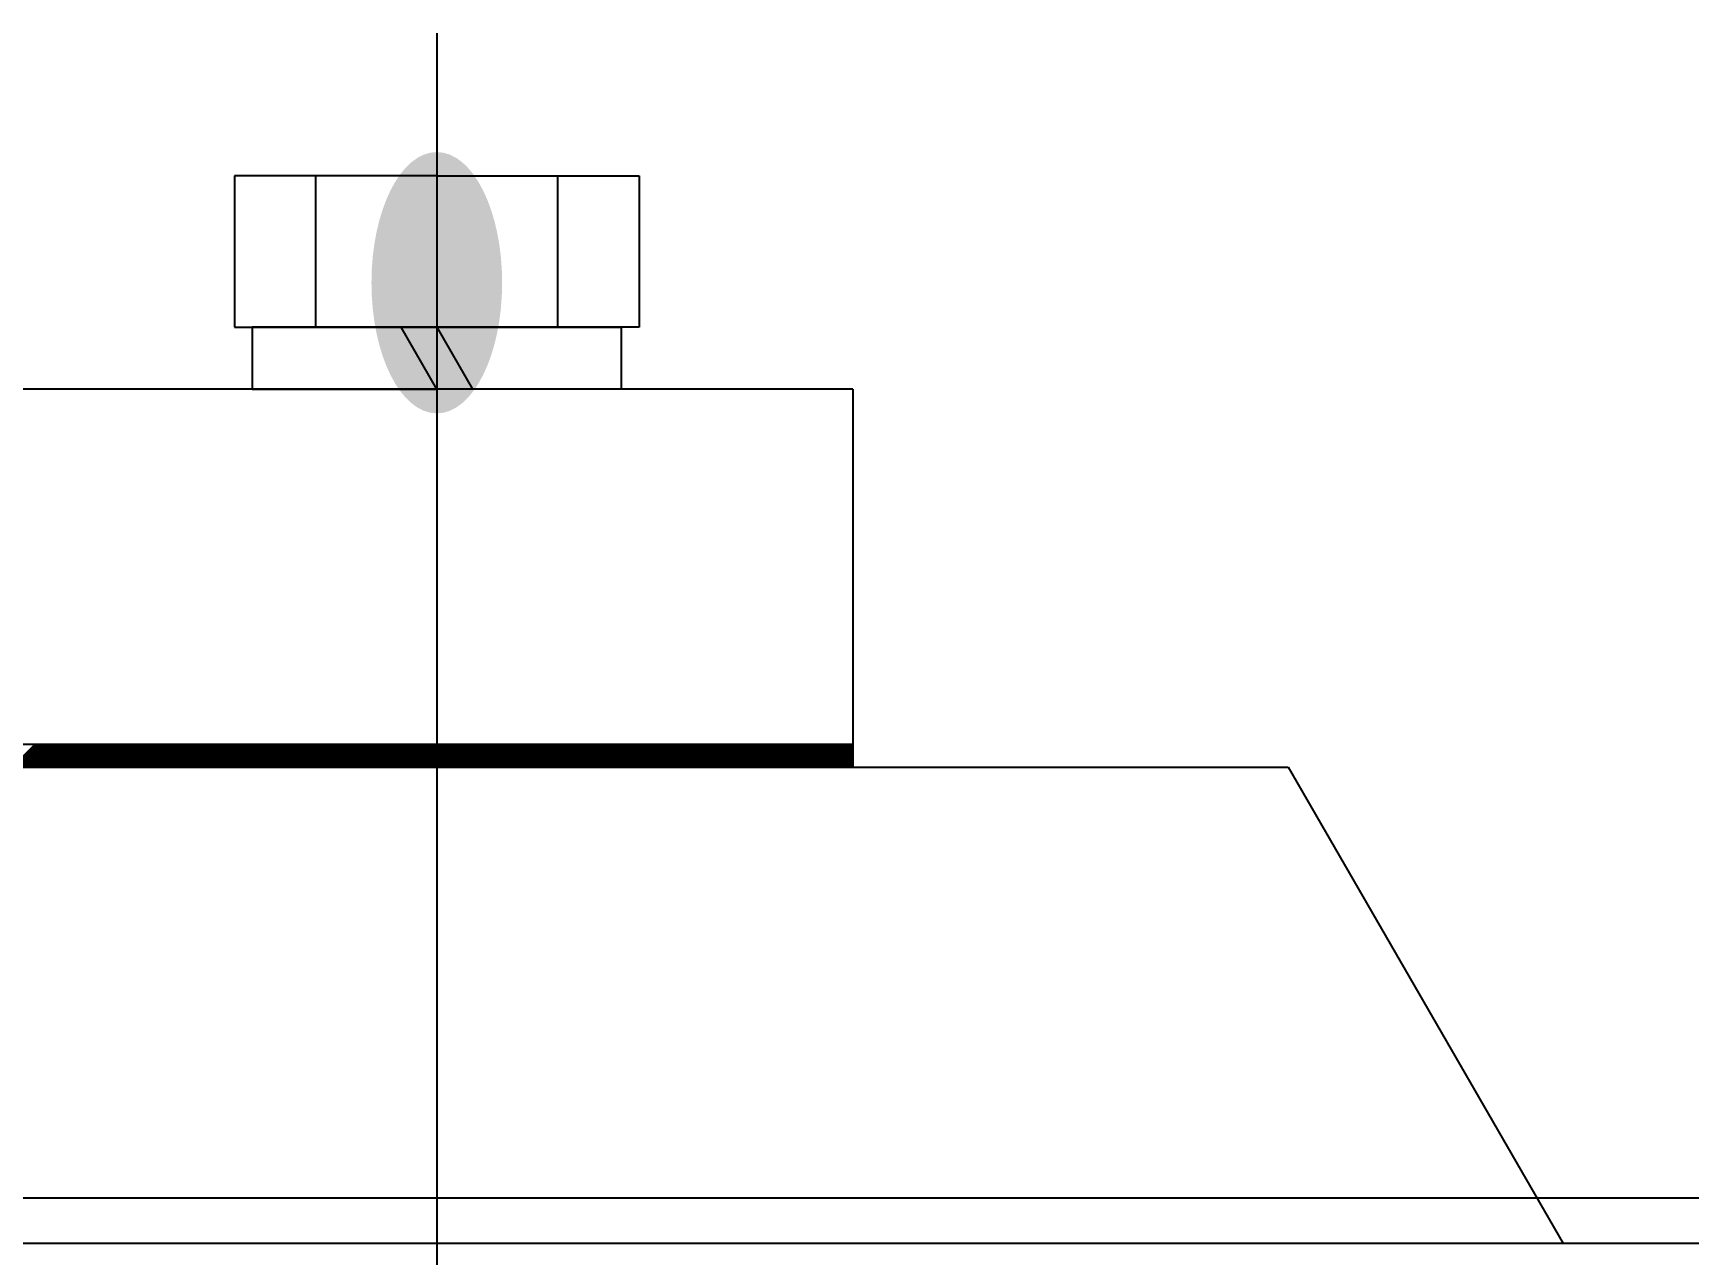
# Model space of a CAD drawing. Header units: millimetres. Extents: x 0 to 14700, y -398 to 10395.
# Drawn here: x 3640.4 to 3749.8, y 5497.6 to 5578.3 of the extents above; entities that cross this region are included whole.
import ezdxf
from ezdxf.enums import TextEntityAlignment as Align

# ---------------------------------------------------------------- set-up
doc = ezdxf.new("R2010")
doc.units = ezdxf.units.MM
doc.header["$LTSCALE"] = 350
doc.linetypes.add('G', pattern=[2, 1.25, -0.25, 0.25, -0.25])
doc.linetypes.add('K', pattern=[2.5, 1.25, -0.25, 0.25, -0.25, 0.25, -0.25])
for name, color, linetype in [('01', 7, 'Continuous'), ('05', 142, 'G'), ('07', 6, 'K')]:
    doc.layers.add(name, color=color, linetype=linetype)
doc.styles.get("Standard").update_dxf_attribs({"font": 'isocp', "width": 0.707, "bigfont": 'intecad.shx'})

# ---------------------------------------------------------------- blocks, each defined once
blk = doc.blocks.new('A$C36681D4F')
at = {"layer": '05', "ltscale": 0.8}
blk.add_line((1140.15, 771.79), (0, 771.79), dxfattribs=at)
blk = doc.blocks.new('rtrtrt')
at = {"layer": '07', "color": 6, "linetype": 'K', "ltscale": 0.8}
for p, q in [((8303.43, 22097.49), (8303.43, 22006.42)), ((8303.43, 22088.05), (8290.06, 22088.05)), ((8290.06, 22088.05), (8290.06, 22078.05)), ((8295.43, 22078.05), (8295.43, 22088.05)), ((8303.43, 22088.05), (8316.81, 22088.05)), ((8311.43, 22078.05), (8311.43, 22088.05)), ((8316.81, 22088.05), (8316.81, 22078.05)), ((8303.43, 22085.23), (8303.43, 22031.32)), ((8303.43, 22080.15), (8303.43, 22071.85)), ((8303.43, 22079.3), (8303.43, 22025.83)), ((8290.06, 22078.05), (8303.43, 22078.05)), ((8303.43, 22078.05), (8291.23, 22078.05)), ((8291.23, 22078.05), (8291.23, 22073.95)), ((8303.43, 22073.95), (8301.07, 22078.05)), ((8303.43, 22078.05), (8305.8, 22073.95)), ((8316.81, 22078.05), (8303.43, 22078.05)), ((8303.43, 22078.05), (8315.63, 22078.05)), ((8315.63, 22078.05), (8315.63, 22073.95)), ((8330.93, 22073.95), (7868.51, 22073.95)), ((8291.23, 22073.95), (8303.43, 22073.95)), ((8315.63, 22073.95), (8303.43, 22073.95)), ((8330.93, 22073.95), (8330.93, 22048.95)), ((8099.72, 22048.95), (8359.72, 22048.95)), ((8359.72, 22048.95), (8359.72, 22048.95)), ((8602.62, 22017.45), (8116.72, 22017.45))]:
    blk.add_line(p, q, dxfattribs=at)
at = {"layer": '07', "color": 6, "linetype": 'K'}
for p, q in [((8330.93, 22050.45), (7868.51, 22050.45)), ((8275.35, 22048.95), (8276.85, 22050.45)), ((8275.5, 22048.95), (8277, 22050.45)), ((8275.64, 22048.95), (8277.14, 22050.45)), ((8275.78, 22048.95), (8277.28, 22050.45)), ((8275.92, 22048.95), (8277.42, 22050.45)), ((8276.06, 22048.95), (8277.56, 22050.45)), ((8276.2, 22048.95), (8277.7, 22050.45)), ((8276.34, 22048.95), (8277.84, 22050.45)), ((8276.49, 22048.95), (8277.99, 22050.45)), ((8276.63, 22048.95), (8278.13, 22050.45)), ((8276.77, 22048.95), (8278.27, 22050.45)), ((8276.91, 22048.95), (8278.41, 22050.45)), ((8277.05, 22048.95), (8278.55, 22050.45)), ((8277.19, 22048.95), (8278.69, 22050.45)), ((8277.33, 22048.95), (8278.83, 22050.45)), ((8277.48, 22048.95), (8278.98, 22050.45)), ((8277.62, 22048.95), (8279.12, 22050.45)), ((8277.76, 22048.95), (8279.26, 22050.45)), ((8277.9, 22048.95), (8279.4, 22050.45)), ((8278.04, 22048.95), (8279.54, 22050.45)), ((8278.18, 22048.95), (8279.68, 22050.45)), ((8278.32, 22048.95), (8279.82, 22050.45)), ((8278.47, 22048.95), (8279.97, 22050.45)), ((8278.61, 22048.95), (8280.11, 22050.45)), ((8278.75, 22048.95), (8280.25, 22050.45)), ((8278.89, 22048.95), (8280.39, 22050.45)), ((8279.03, 22048.95), (8280.53, 22050.45)), ((8279.17, 22048.95), (8280.67, 22050.45)), ((8279.31, 22048.95), (8280.81, 22050.45)), ((8279.46, 22048.95), (8280.96, 22050.45)), ((8279.6, 22048.95), (8281.1, 22050.45)), ((8279.74, 22048.95), (8281.24, 22050.45)), ((8279.88, 22048.95), (8281.38, 22050.45)), ((8280.02, 22048.95), (8281.52, 22050.45)), ((8280.16, 22048.95), (8281.66, 22050.45)), ((8280.3, 22048.95), (8281.8, 22050.45)), ((8280.45, 22048.95), (8281.95, 22050.45)), ((8280.59, 22048.95), (8282.09, 22050.45)), ((8280.73, 22048.95), (8282.23, 22050.45)), ((8280.87, 22048.95), (8282.37, 22050.45)), ((8281.01, 22048.95), (8282.51, 22050.45)), ((8281.15, 22048.95), (8282.65, 22050.45)), ((8281.29, 22048.95), (8282.79, 22050.45)), ((8281.44, 22048.95), (8282.94, 22050.45)), ((8281.58, 22048.95), (8283.08, 22050.45)), ((8281.72, 22048.95), (8283.22, 22050.45)), ((8281.86, 22048.95), (8283.36, 22050.45)), ((8282, 22048.95), (8283.5, 22050.45)), ((8282.14, 22048.95), (8283.64, 22050.45)), ((8282.28, 22048.95), (8283.78, 22050.45)), ((8282.43, 22048.95), (8283.93, 22050.45)), ((8282.57, 22048.95), (8284.07, 22050.45)), ((8282.71, 22048.95), (8284.21, 22050.45)), ((8282.85, 22048.95), (8284.35, 22050.45)), ((8282.99, 22048.95), (8284.49, 22050.45)), ((8283.13, 22048.95), (8284.63, 22050.45)), ((8283.27, 22048.95), (8284.77, 22050.45)), ((8283.42, 22048.95), (8284.92, 22050.45)), ((8283.56, 22048.95), (8285.06, 22050.45)), ((8283.7, 22048.95), (8285.2, 22050.45)), ((8283.84, 22048.95), (8285.34, 22050.45)), ((8283.98, 22048.95), (8285.48, 22050.45)), ((8284.12, 22048.95), (8285.62, 22050.45)), ((8284.26, 22048.95), (8285.76, 22050.45)), ((8284.41, 22048.95), (8285.91, 22050.45)), ((8284.55, 22048.95), (8286.05, 22050.45)), ((8284.69, 22048.95), (8286.19, 22050.45)), ((8284.83, 22048.95), (8286.33, 22050.45)), ((8284.97, 22048.95), (8286.47, 22050.45)), ((8285.11, 22048.95), (8286.61, 22050.45)), ((8285.25, 22048.95), (8286.75, 22050.45)), ((8285.4, 22048.95), (8286.9, 22050.45)), ((8285.54, 22048.95), (8287.04, 22050.45)), ((8285.68, 22048.95), (8287.18, 22050.45)), ((8285.82, 22048.95), (8287.32, 22050.45)), ((8285.96, 22048.95), (8287.46, 22050.45)), ((8286.1, 22048.95), (8287.6, 22050.45)), ((8286.24, 22048.95), (8287.74, 22050.45)), ((8286.39, 22048.95), (8287.89, 22050.45)), ((8286.53, 22048.95), (8288.03, 22050.45)), ((8286.67, 22048.95), (8288.17, 22050.45)), ((8286.81, 22048.95), (8288.31, 22050.45)), ((8286.95, 22048.95), (8288.45, 22050.45)), ((8287.09, 22048.95), (8288.59, 22050.45)), ((8287.23, 22048.95), (8288.73, 22050.45)), ((8287.38, 22048.95), (8288.88, 22050.45)), ((8287.52, 22048.95), (8289.02, 22050.45)), ((8287.66, 22048.95), (8289.16, 22050.45)), ((8287.8, 22048.95), (8289.3, 22050.45)), ((8287.94, 22048.95), (8289.44, 22050.45)), ((8288.08, 22048.95), (8289.58, 22050.45)), ((8288.22, 22048.95), (8289.72, 22050.45)), ((8288.37, 22048.95), (8289.87, 22050.45)), ((8288.51, 22048.95), (8290.01, 22050.45)), ((8288.65, 22048.95), (8290.15, 22050.45)), ((8288.79, 22048.95), (8290.29, 22050.45)), ((8288.93, 22048.95), (8290.43, 22050.45)), ((8289.07, 22048.95), (8290.57, 22050.45)), ((8289.21, 22048.95), (8290.71, 22050.45)), ((8289.36, 22048.95), (8290.86, 22050.45)), ((8289.5, 22048.95), (8291, 22050.45)), ((8289.64, 22048.95), (8291.14, 22050.45)), ((8289.78, 22048.95), (8291.28, 22050.45)), ((8289.92, 22048.95), (8291.42, 22050.45)), ((8290.06, 22048.95), (8291.56, 22050.45)), ((8290.2, 22048.95), (8291.7, 22050.45)), ((8290.34, 22048.95), (8291.84, 22050.45)), ((8290.49, 22048.95), (8291.99, 22050.45)), ((8290.63, 22048.95), (8292.13, 22050.45)), ((8290.77, 22048.95), (8292.27, 22050.45)), ((8290.91, 22048.95), (8292.41, 22050.45)), ((8291.05, 22048.95), (8292.55, 22050.45)), ((8291.19, 22048.95), (8292.69, 22050.45)), ((8291.33, 22048.95), (8292.83, 22050.45)), ((8291.48, 22048.95), (8292.98, 22050.45)), ((8291.62, 22048.95), (8293.12, 22050.45)), ((8291.76, 22048.95), (8293.26, 22050.45)), ((8291.9, 22048.95), (8293.4, 22050.45)), ((8292.04, 22048.95), (8293.54, 22050.45)), ((8292.18, 22048.95), (8293.68, 22050.45)), ((8292.32, 22048.95), (8293.82, 22050.45)), ((8292.47, 22048.95), (8293.97, 22050.45)), ((8292.61, 22048.95), (8294.11, 22050.45)), ((8292.75, 22048.95), (8294.25, 22050.45)), ((8292.89, 22048.95), (8294.39, 22050.45)), ((8293.03, 22048.95), (8294.53, 22050.45)), ((8293.17, 22048.95), (8294.67, 22050.45)), ((8293.31, 22048.95), (8294.81, 22050.45)), ((8293.46, 22048.95), (8294.96, 22050.45)), ((8293.6, 22048.95), (8295.1, 22050.45)), ((8293.74, 22048.95), (8295.24, 22050.45)), ((8293.88, 22048.95), (8295.38, 22050.45)), ((8294.02, 22048.95), (8295.52, 22050.45)), ((8294.16, 22048.95), (8295.66, 22050.45)), ((8294.3, 22048.95), (8295.8, 22050.45)), ((8294.45, 22048.95), (8295.95, 22050.45)), ((8294.59, 22048.95), (8296.09, 22050.45)), ((8294.73, 22048.95), (8296.23, 22050.45)), ((8294.87, 22048.95), (8296.37, 22050.45)), ((8295.01, 22048.95), (8296.51, 22050.45)), ((8295.15, 22048.95), (8296.65, 22050.45)), ((8295.29, 22048.95), (8296.79, 22050.45)), ((8295.44, 22048.95), (8296.94, 22050.45)), ((8295.58, 22048.95), (8297.08, 22050.45)), ((8295.72, 22048.95), (8297.22, 22050.45)), ((8295.86, 22048.95), (8297.36, 22050.45)), ((8296, 22048.95), (8297.5, 22050.45)), ((8296.14, 22048.95), (8297.64, 22050.45)), ((8296.28, 22048.95), (8297.78, 22050.45)), ((8296.43, 22048.95), (8297.93, 22050.45)), ((8296.57, 22048.95), (8298.07, 22050.45)), ((8296.71, 22048.95), (8298.21, 22050.45)), ((8296.85, 22048.95), (8298.35, 22050.45)), ((8296.99, 22048.95), (8298.49, 22050.45)), ((8297.13, 22048.95), (8298.63, 22050.45)), ((8297.27, 22048.95), (8298.77, 22050.45)), ((8297.42, 22048.95), (8298.92, 22050.45)), ((8297.56, 22048.95), (8299.06, 22050.45)), ((8297.7, 22048.95), (8299.2, 22050.45)), ((8297.84, 22048.95), (8299.34, 22050.45)), ((8297.98, 22048.95), (8299.48, 22050.45)), ((8298.12, 22048.95), (8299.62, 22050.45)), ((8298.26, 22048.95), (8299.76, 22050.45)), ((8298.41, 22048.95), (8299.91, 22050.45)), ((8298.55, 22048.95), (8300.05, 22050.45)), ((8298.69, 22048.95), (8300.19, 22050.45)), ((8298.83, 22048.95), (8300.33, 22050.45)), ((8298.97, 22048.95), (8300.47, 22050.45)), ((8299.11, 22048.95), (8300.61, 22050.45)), ((8299.25, 22048.95), (8300.75, 22050.45)), ((8299.4, 22048.95), (8300.9, 22050.45)), ((8299.54, 22048.95), (8301.04, 22050.45)), ((8299.68, 22048.95), (8301.18, 22050.45)), ((8299.82, 22048.95), (8301.32, 22050.45)), ((8299.96, 22048.95), (8301.46, 22050.45)), ((8300.1, 22048.95), (8301.6, 22050.45)), ((8300.24, 22048.95), (8301.74, 22050.45)), ((8300.39, 22048.95), (8301.89, 22050.45)), ((8300.53, 22048.95), (8302.03, 22050.45)), ((8300.67, 22048.95), (8302.17, 22050.45)), ((8300.81, 22048.95), (8302.31, 22050.45)), ((8300.95, 22048.95), (8302.45, 22050.45)), ((8301.09, 22048.95), (8302.59, 22050.45)), ((8301.23, 22048.95), (8302.73, 22050.45)), ((8301.38, 22048.95), (8302.88, 22050.45)), ((8301.52, 22048.95), (8303.02, 22050.45)), ((8301.66, 22048.95), (8303.16, 22050.45)), ((8301.8, 22048.95), (8303.3, 22050.45)), ((8301.94, 22048.95), (8303.43, 22050.44)), ((8302.08, 22048.95), (8303.43, 22050.3)), ((8302.22, 22048.95), (8303.43, 22050.16)), ((8302.37, 22048.95), (8303.43, 22050.02)), ((8303.43, 22049.03), (8304.86, 22050.45)), ((8303.43, 22049.17), (8304.71, 22050.45)), ((8303.43, 22049.31), (8304.57, 22050.45)), ((8303.43, 22049.45), (8304.43, 22050.45)), ((8303.43, 22049.59), (8304.29, 22050.45)), ((8303.43, 22049.73), (8304.15, 22050.45)), ((8303.43, 22049.88), (8304.01, 22050.45)), ((8303.43, 22050.02), (8303.87, 22050.45)), ((8303.43, 22050.16), (8303.72, 22050.45)), ((8303.43, 22050.3), (8303.58, 22050.45)), ((8303.43, 22050.44), (8303.44, 22050.45)), ((8303.5, 22048.95), (8305, 22050.45)), ((8303.64, 22048.95), (8305.14, 22050.45)), ((8303.78, 22048.95), (8305.28, 22050.45)), ((8303.92, 22048.95), (8305.42, 22050.45)), ((8304.06, 22048.95), (8305.56, 22050.45)), ((8304.2, 22048.95), (8305.7, 22050.45)), ((8304.35, 22048.95), (8305.85, 22050.45)), ((8304.49, 22048.95), (8305.99, 22050.45)), ((8304.63, 22048.95), (8306.13, 22050.45)), ((8304.77, 22048.95), (8306.27, 22050.45)), ((8304.91, 22048.95), (8306.41, 22050.45)), ((8305.05, 22048.95), (8306.55, 22050.45)), ((8305.19, 22048.95), (8306.69, 22050.45)), ((8305.34, 22048.95), (8306.84, 22050.45)), ((8305.48, 22048.95), (8306.98, 22050.45)), ((8305.62, 22048.95), (8307.12, 22050.45)), ((8305.76, 22048.95), (8307.26, 22050.45)), ((8305.9, 22048.95), (8307.4, 22050.45)), ((8306.04, 22048.95), (8307.54, 22050.45)), ((8306.18, 22048.95), (8307.68, 22050.45)), ((8306.33, 22048.95), (8307.83, 22050.45)), ((8306.47, 22048.95), (8307.97, 22050.45)), ((8306.61, 22048.95), (8308.11, 22050.45)), ((8306.75, 22048.95), (8308.25, 22050.45)), ((8306.89, 22048.95), (8308.39, 22050.45)), ((8307.03, 22048.95), (8308.53, 22050.45)), ((8307.17, 22048.95), (8308.67, 22050.45)), ((8307.32, 22048.95), (8308.82, 22050.45)), ((8307.46, 22048.95), (8308.96, 22050.45)), ((8307.6, 22048.95), (8309.1, 22050.45)), ((8307.74, 22048.95), (8309.24, 22050.45)), ((8307.88, 22048.95), (8309.38, 22050.45)), ((8308.02, 22048.95), (8309.52, 22050.45)), ((8308.16, 22048.95), (8309.66, 22050.45)), ((8308.31, 22048.95), (8309.81, 22050.45)), ((8308.45, 22048.95), (8309.95, 22050.45)), ((8308.59, 22048.95), (8310.09, 22050.45)), ((8308.73, 22048.95), (8310.23, 22050.45)), ((8308.87, 22048.95), (8310.37, 22050.45)), ((8309.01, 22048.95), (8310.51, 22050.45)), ((8309.15, 22048.95), (8310.65, 22050.45)), ((8309.3, 22048.95), (8310.8, 22050.45)), ((8309.44, 22048.95), (8310.94, 22050.45)), ((8309.58, 22048.95), (8311.08, 22050.45)), ((8309.72, 22048.95), (8311.22, 22050.45)), ((8309.86, 22048.95), (8311.36, 22050.45)), ((8310, 22048.95), (8311.5, 22050.45)), ((8310.14, 22048.95), (8311.64, 22050.45)), ((8310.29, 22048.95), (8311.79, 22050.45)), ((8310.43, 22048.95), (8311.93, 22050.45)), ((8310.57, 22048.95), (8312.07, 22050.45)), ((8310.71, 22048.95), (8312.21, 22050.45)), ((8310.85, 22048.95), (8312.35, 22050.45)), ((8310.99, 22048.95), (8312.49, 22050.45)), ((8311.13, 22048.95), (8312.63, 22050.45)), ((8311.28, 22048.95), (8312.78, 22050.45)), ((8311.42, 22048.95), (8312.92, 22050.45)), ((8311.56, 22048.95), (8313.06, 22050.45)), ((8311.7, 22048.95), (8313.2, 22050.45)), ((8311.84, 22048.95), (8313.34, 22050.45)), ((8311.98, 22048.95), (8313.48, 22050.45)), ((8312.12, 22048.95), (8313.62, 22050.45)), ((8312.27, 22048.95), (8313.77, 22050.45)), ((8312.41, 22048.95), (8313.91, 22050.45)), ((8312.55, 22048.95), (8314.05, 22050.45)), ((8312.69, 22048.95), (8314.19, 22050.45)), ((8312.83, 22048.95), (8314.33, 22050.45)), ((8312.97, 22048.95), (8314.47, 22050.45)), ((8313.11, 22048.95), (8314.61, 22050.45)), ((8313.26, 22048.95), (8314.76, 22050.45)), ((8313.4, 22048.95), (8314.9, 22050.45)), ((8313.54, 22048.95), (8315.04, 22050.45)), ((8313.68, 22048.95), (8315.18, 22050.45)), ((8313.82, 22048.95), (8315.32, 22050.45)), ((8313.96, 22048.95), (8315.46, 22050.45)), ((8314.1, 22048.95), (8315.6, 22050.45)), ((8314.25, 22048.95), (8315.75, 22050.45)), ((8314.39, 22048.95), (8315.89, 22050.45)), ((8314.53, 22048.95), (8316.03, 22050.45)), ((8314.67, 22048.95), (8316.17, 22050.45)), ((8314.81, 22048.95), (8316.31, 22050.45)), ((8314.95, 22048.95), (8316.45, 22050.45)), ((8315.09, 22048.95), (8316.59, 22050.45)), ((8315.24, 22048.95), (8316.74, 22050.45)), ((8315.38, 22048.95), (8316.88, 22050.45)), ((8315.52, 22048.95), (8317.02, 22050.45)), ((8315.66, 22048.95), (8317.16, 22050.45)), ((8315.8, 22048.95), (8317.3, 22050.45)), ((8315.94, 22048.95), (8317.44, 22050.45)), ((8316.08, 22048.95), (8317.58, 22050.45)), ((8316.23, 22048.95), (8317.73, 22050.45)), ((8316.37, 22048.95), (8317.87, 22050.45)), ((8316.51, 22048.95), (8318.01, 22050.45)), ((8316.65, 22048.95), (8318.15, 22050.45)), ((8316.79, 22048.95), (8318.29, 22050.45)), ((8316.93, 22048.95), (8318.43, 22050.45)), ((8317.07, 22048.95), (8318.57, 22050.45)), ((8317.22, 22048.95), (8318.72, 22050.45)), ((8317.36, 22048.95), (8318.86, 22050.45)), ((8317.5, 22048.95), (8319, 22050.45)), ((8317.64, 22048.95), (8319.14, 22050.45)), ((8317.78, 22048.95), (8319.28, 22050.45)), ((8317.92, 22048.95), (8319.42, 22050.45)), ((8318.06, 22048.95), (8319.56, 22050.45)), ((8318.21, 22048.95), (8319.71, 22050.45)), ((8318.35, 22048.95), (8319.85, 22050.45)), ((8318.49, 22048.95), (8319.99, 22050.45)), ((8318.63, 22048.95), (8320.13, 22050.45)), ((8318.77, 22048.95), (8320.27, 22050.45)), ((8318.91, 22048.95), (8320.41, 22050.45)), ((8319.05, 22048.95), (8320.55, 22050.45)), ((8319.19, 22048.95), (8320.69, 22050.45)), ((8319.34, 22048.95), (8320.84, 22050.45)), ((8319.48, 22048.95), (8320.98, 22050.45)), ((8319.62, 22048.95), (8321.12, 22050.45)), ((8319.76, 22048.95), (8321.26, 22050.45)), ((8319.9, 22048.95), (8321.4, 22050.45)), ((8320.04, 22048.95), (8321.54, 22050.45)), ((8320.18, 22048.95), (8321.68, 22050.45)), ((8320.33, 22048.95), (8321.83, 22050.45)), ((8320.47, 22048.95), (8321.97, 22050.45)), ((8320.61, 22048.95), (8322.11, 22050.45)), ((8320.75, 22048.95), (8322.25, 22050.45)), ((8320.89, 22048.95), (8322.39, 22050.45)), ((8321.03, 22048.95), (8322.53, 22050.45)), ((8321.17, 22048.95), (8322.67, 22050.45)), ((8321.32, 22048.95), (8322.82, 22050.45)), ((8321.46, 22048.95), (8322.96, 22050.45)), ((8321.6, 22048.95), (8323.1, 22050.45)), ((8321.74, 22048.95), (8323.24, 22050.45)), ((8321.88, 22048.95), (8323.38, 22050.45)), ((8322.02, 22048.95), (8323.52, 22050.45)), ((8322.16, 22048.95), (8323.66, 22050.45)), ((8322.31, 22048.95), (8323.81, 22050.45)), ((8322.45, 22048.95), (8323.95, 22050.45)), ((8322.59, 22048.95), (8324.09, 22050.45)), ((8322.73, 22048.95), (8324.23, 22050.45)), ((8322.87, 22048.95), (8324.37, 22050.45)), ((8323.01, 22048.95), (8324.51, 22050.45)), ((8323.15, 22048.95), (8324.65, 22050.45)), ((8323.3, 22048.95), (8324.8, 22050.45)), ((8323.44, 22048.95), (8324.94, 22050.45)), ((8323.58, 22048.95), (8325.08, 22050.45)), ((8323.72, 22048.95), (8325.22, 22050.45)), ((8323.86, 22048.95), (8325.36, 22050.45)), ((8324, 22048.95), (8325.5, 22050.45)), ((8324.14, 22048.95), (8325.64, 22050.45)), ((8324.29, 22048.95), (8325.79, 22050.45)), ((8324.43, 22048.95), (8325.93, 22050.45)), ((8324.57, 22048.95), (8326.07, 22050.45)), ((8324.71, 22048.95), (8326.21, 22050.45)), ((8324.85, 22048.95), (8326.35, 22050.45)), ((8324.99, 22048.95), (8326.49, 22050.45)), ((8325.13, 22048.95), (8326.63, 22050.45)), ((8325.28, 22048.95), (8326.78, 22050.45)), ((8325.42, 22048.95), (8326.92, 22050.45)), ((8325.56, 22048.95), (8327.06, 22050.45)), ((8325.7, 22048.95), (8327.2, 22050.45)), ((8325.84, 22048.95), (8327.34, 22050.45)), ((8325.98, 22048.95), (8327.48, 22050.45)), ((8326.12, 22048.95), (8327.62, 22050.45)), ((8326.27, 22048.95), (8327.77, 22050.45)), ((8326.41, 22048.95), (8327.91, 22050.45)), ((8326.55, 22048.95), (8328.05, 22050.45)), ((8326.69, 22048.95), (8328.19, 22050.45)), ((8326.83, 22048.95), (8328.33, 22050.45)), ((8326.97, 22048.95), (8328.47, 22050.45)), ((8327.11, 22048.95), (8328.61, 22050.45)), ((8327.26, 22048.95), (8328.76, 22050.45)), ((8327.4, 22048.95), (8328.9, 22050.45)), ((8327.54, 22048.95), (8329.04, 22050.45)), ((8327.68, 22048.95), (8329.18, 22050.45)), ((8327.82, 22048.95), (8329.32, 22050.45)), ((8327.96, 22048.95), (8329.46, 22050.45)), ((8328.1, 22048.95), (8329.6, 22050.45)), ((8328.25, 22048.95), (8329.75, 22050.45)), ((8328.39, 22048.95), (8329.89, 22050.45)), ((8328.53, 22048.95), (8330.03, 22050.45)), ((8328.67, 22048.95), (8330.17, 22050.45)), ((8328.81, 22048.95), (8330.31, 22050.45)), ((8328.95, 22048.95), (8330.45, 22050.45)), ((8329.09, 22048.95), (8330.59, 22050.45)), ((8329.24, 22048.95), (8330.74, 22050.45)), ((8329.38, 22048.95), (8330.88, 22050.45)), ((8329.52, 22048.95), (8330.93, 22050.36)), ((8329.66, 22048.95), (8330.93, 22050.22)), ((8329.8, 22048.95), (8330.93, 22050.08)), ((8329.94, 22048.95), (8330.93, 22049.94)), ((8302.51, 22048.95), (8303.43, 22049.88)), ((8302.65, 22048.95), (8303.43, 22049.73)), ((8302.79, 22048.95), (8303.43, 22049.59)), ((8302.93, 22048.95), (8303.43, 22049.45)), ((8303.07, 22048.95), (8303.43, 22049.31)), ((8303.21, 22048.95), (8303.43, 22049.17)), ((8303.36, 22048.95), (8303.43, 22049.03)), ((8330.08, 22048.95), (8330.93, 22049.8)), ((8330.23, 22048.95), (8330.93, 22049.66)), ((8330.37, 22048.95), (8330.93, 22049.52)), ((8330.51, 22048.95), (8330.93, 22049.37)), ((8330.65, 22048.95), (8330.93, 22049.23)), ((8330.79, 22048.95), (8330.93, 22049.09)), ((8359.72, 22048.95), (8377.91, 22017.45))]:
    blk.add_line(p, q, dxfattribs=at)
at = {"layer": '07', "color": 6, "linetype": 'K', "width": 0.605172}
blk.add_text('\\M+5A1F1', height=16, dxfattribs=at).set_placement((8298.63, 22072.15), (8308.23, 22072.15), align=Align.FIT)

msp = doc.modelspace()

# ---------------------------------------------------------------- linework, layer by layer
at = {"layer": '05'}
msp.add_line((3944.57, 5501.31), (2331.51, 5501.31), dxfattribs=at)

# ---------------------------------------------------------------- block references
at = {"layer": '01'}
for name, p in [('A$C36681D4F', (2563.32, 4729.51)), ('rtrtrt', (-4636.37, -16519.14))]:
    msp.add_blockref(name, p, dxfattribs=at)

doc.saveas('drawing.dxf')
